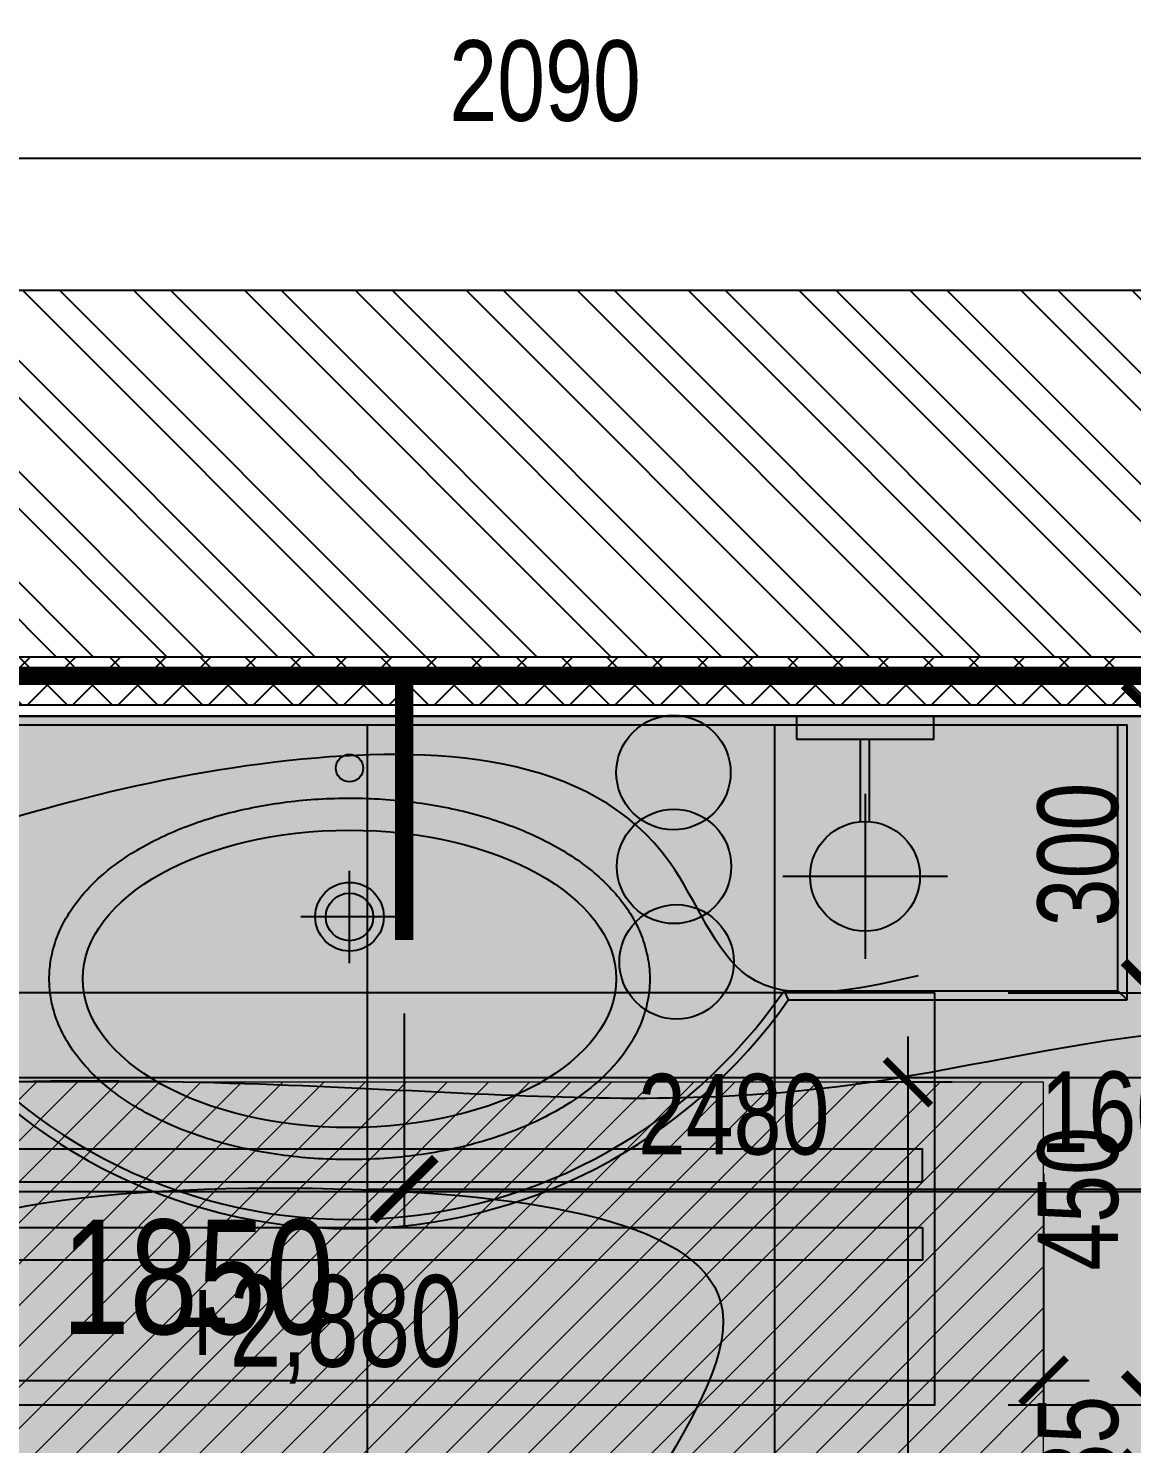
# Model space of a CAD drawing. Header units: metres. Extents: x -577923 to -19598, y 119734 to 247764.
# Drawn here: x -546463 to -545257, y 191328 to 192875 of the extents above; entities that cross this region are included whole.
import ezdxf
from ezdxf.enums import TextEntityAlignment as Align

# ---------------------------------------------------------------- set-up
doc = ezdxf.new("R2010")
doc.units = ezdxf.units.M
doc.linetypes.add('HIDDEN', pattern=[9.524999999999999, 6.35, -3.175])
for name, color, linetype in [('ceiling', 232, 'Continuous'), ('ceiling dim', 4, 'Continuous'), ('dim', 4, 'Continuous'), ('electricity', 61, 'Continuous'), ('floor', 172, 'Continuous'), ('floor hatch', 252, 'Continuous'), ('furniture', 34, 'Continuous'), ('Gypsum_wall', 3, 'Continuous'), ('light', 230, 'Continuous'), ('Marks ceiling', 4, 'Continuous'), ('sanit', 7, 'Continuous'), ('Sanitari', 144, 'Continuous'), ('switch', 61, 'Continuous'), ('wall', 5, 'Continuous')]:
    doc.layers.add(name, color=color, linetype=linetype)
doc.layers.add('Hitting', color=150, linetype='HIDDEN', lineweight=18)
doc.styles.add('KOTE', font='romrust.shx', dxfattribs={"width": 0.8})
doc.dimstyles.new('ayala 50', dxfattribs={"dimscale": 50, "dimtxt": 2.5, "dimasz": 1, "dimexe": 1, "dimexo": 2, "dimgap": 1, "dimtad": 1, "dimdec": 0, "dimzin": 9, "dimdsep": 46, "dimtxsty": 'KOTE', "dimblk": 'ARCHTICK', "dimcen": 0, "dimdle": 1, "dimclrd": 4, "dimclre": 4, "dimclrt": 3, "dimadec": 0, "dimazin": 0, "dimtfac": 0.6666666666666667, "dimtdec": 0, "dimtix": 1, "dimtmove": 2, "dimatfit": 0, "dimfxl": 1, "dimtvp": 1, "dimtolj": 1, "dimarcsym": 0})
doc.dimstyles.new('scale 40', dxfattribs={"dimscale": 40, "dimtxt": 2.2, "dimasz": 1.7, "dimexe": 1, "dimexo": 2, "dimgap": 1, "dimtad": 1, "dimdec": 0, "dimzin": 9, "dimdsep": 46, "dimtxsty": 'KOTE', "dimblk": 'ARCHTICK', "dimcen": 0, "dimdle": 1, "dimclrd": 4, "dimclre": 4, "dimclrt": 3, "dimadec": 0, "dimazin": 0, "dimtfac": 0.6666666666666667, "dimtdec": 0, "dimtix": 1, "dimtmove": 2, "dimatfit": 0, "dimfxl": 1, "dimtvp": 1, "dimtolj": 1, "dimarcsym": 0})
pattern_1 = [(45, (0, 0), (-24.69570433294017, 24.69570433294017), []), (135, (0, 0), (-24.69570433294017, -24.69570433294017), [])]

# ---------------------------------------------------------------- blocks, each defined once
blk = doc.blocks.new('_ArchTick')
at = {"color": 0, "linetype": 'ByBlock', "const_width": 0.15}
blk.add_lwpolyline([(-0.5, -0.5), (0.5, 0.5)], dxfattribs=at)
blk = doc.blocks.new('*D616')
at = {"layer": 'Defpoints', "color": 0, "transparency": 16777216}
for p in [(-544451.7299427688, 192123.2734078206), (-546931.780449108, 191823.273407822), (-544451.7299427688, 191603.7154609665)]:
    blk.add_point(p, dxfattribs=at)
at = {"layer": 'dim', "color": 4, "lineweight": -2, "transparency": 16777216}
for p, q in [((-544451.7299427688, 192043.2734078206), (-544451.7299427688, 191563.7154609665)), ((-546931.780449108, 191743.273407822), (-546931.780449108, 191563.7154609665)), ((-546971.780449108, 191603.7154609665), (-544411.7299427688, 191603.7154609665))]:
    blk.add_line(p, q, dxfattribs=at)
at = {"layer": 'dim', "color": 4, "lineweight": -2, "transparency": 16777216, "xscale": 68, "yscale": 68, "zscale": 68, "rotation": 180}
blk.add_blockref('_ArchTick', (-546931.780449108, 191603.7154609665), dxfattribs=at)
at = {"layer": 'dim', "color": 4, "lineweight": -2, "transparency": 16777216, "xscale": 68, "yscale": 68, "zscale": 68}
blk.add_blockref('_ArchTick', (-544451.7299427688, 191603.7154609665), dxfattribs=at)
at = {"layer": 'dim', "color": 3, "transparency": 16777216, "insert": (-545691.7551959384, 191687.7154609665), "char_height": 88, "attachment_point": 5, "style": 'KOTE'}
blk.add_mtext('\\A1;2480', dxfattribs=at)
blk = doc.blocks.new('*D748')
at = {"layer": 'Defpoints', "color": 0, "transparency": 16777216}
for p in [(-546051.7299427688, 191878.5027478204), (-544451.7299427688, 191878.5027478204), (-544451.7299427688, 191606.3890773161)]:
    blk.add_point(p, dxfattribs=at)
at = {"layer": 'sanit', "color": 4, "lineweight": -2, "transparency": 16777216}
for p, q in [((-546051.7299427688, 191798.5027478204), (-546051.7299427688, 191566.3890773161)), ((-544451.7299427688, 191798.5027478204), (-544451.7299427688, 191566.3890773161)), ((-546091.7299427688, 191606.3890773161), (-544411.7299427688, 191606.3890773161))]:
    blk.add_line(p, q, dxfattribs=at)
at = {"layer": 'sanit', "color": 4, "lineweight": -2, "transparency": 16777216, "xscale": 68, "yscale": 68, "zscale": 68, "rotation": 180}
blk.add_blockref('_ArchTick', (-546051.7299427688, 191606.3890773161), dxfattribs=at)
at = {"layer": 'sanit', "color": 4, "lineweight": -2, "transparency": 16777216, "xscale": 68, "yscale": 68, "zscale": 68}
blk.add_blockref('_ArchTick', (-544451.7299427688, 191606.3890773161), dxfattribs=at)
at = {"layer": 'sanit', "color": 3, "transparency": 16777216, "insert": (-545251.7299427688, 191690.3890773161), "char_height": 88, "attachment_point": 5, "style": 'KOTE'}
blk.add_mtext('\\A1;1600', dxfattribs=at)
blk = doc.blocks.new('wall sconce')
at = {"color": 0}
for p, q in [((-0.5, -11.52086962844987), (-0.5, -2.5)), ((0.5, -11.52086962844623), (0.5, -2.499999999996362)), ((0, -8.5), (0, -26.5)), ((-9, -17.5), (9, -17.5))]:
    blk.add_line(p, q, dxfattribs=at)
blk.add_lwpolyline([(-7.5, -2.5), (7.5, -2.499999999998181), (7.5, 1.818989403545856e-12), (-7.5, 0)], close=True, dxfattribs=at)
blk.add_circle((0, -17.5), 6, dxfattribs=at)
blk = doc.blocks.new('*D851')
at = {"layer": 'ceiling dim', "color": 4, "linetype": 'ByBlock', "lineweight": -2, "transparency": 16777216}
for p, q in [((-545231.0339338058, 191860.7734078214), (-545231.0339338058, 191330.7734078214)), ((-545391.7299427683, 191820.7734078214), (-545191.0339338058, 191820.7734078214)), ((-545391.7299427683, 191370.7734078214), (-545191.0339338058, 191370.7734078214))]:
    blk.add_line(p, q, dxfattribs=at)
at = {"layer": 'Defpoints', "color": 0, "linetype": 'ByBlock', "transparency": 16777216}
for p in [(-545471.7299427683, 191820.7734078214), (-545471.7299427683, 191370.7734078214), (-545231.0339338058, 191370.7734078214)]:
    blk.add_point(p, dxfattribs=at)
at = {"layer": 'ceiling dim', "color": 4, "linetype": 'ByBlock', "lineweight": -2, "transparency": 16777216, "xscale": 68, "yscale": 68, "zscale": 68}
for p, rotation in [((-545231.0339338058, 191820.7734078214), 90), ((-545231.0339338058, 191370.7734078214), 270)]:
    blk.add_blockref('_ArchTick', p, dxfattribs=dict(at, rotation=rotation))
at = {"layer": 'ceiling dim', "color": 3, "linetype": 'ByBlock', "transparency": 16777216, "insert": (-545315.0339338058, 191595.7734078213), "char_height": 88, "attachment_point": 5, "rotation": 90, "style": 'KOTE'}
blk.add_mtext('\\A1;450', dxfattribs=at)
blk = doc.blocks.new('*D852')
at = {"layer": 'ceiling dim', "color": 4, "linetype": 'ByBlock', "lineweight": -2, "transparency": 16777216}
for p, q in [((-545231.0339338058, 191370.7734078214), (-545231.0339338058, 191438.7734078214)), ((-545391.7299427683, 191370.7734078214), (-545191.0339338058, 191370.7734078214)), ((-545231.0339338058, 191370.7734078214), (-545231.0339338058, 191285.7734078214)), ((-545391.7299427683, 191285.7734078214), (-545191.0339338058, 191285.7734078214)), ((-545231.0339338058, 191285.7734078214), (-545231.0339338058, 191217.7734078214))]:
    blk.add_line(p, q, dxfattribs=at)
at = {"layer": 'Defpoints', "color": 0, "linetype": 'ByBlock', "transparency": 16777216}
for p in [(-545471.7299427683, 191370.7734078214), (-545471.7299427683, 191285.7734078214), (-545231.0339338058, 191285.7734078214)]:
    blk.add_point(p, dxfattribs=at)
at = {"layer": 'ceiling dim', "color": 4, "linetype": 'ByBlock', "lineweight": -2, "transparency": 16777216, "xscale": 68, "yscale": 68, "zscale": 68}
for p, rotation in [((-545231.0339338058, 191370.7734078214), 270), ((-545231.0339338058, 191285.7734078214), 90)]:
    blk.add_blockref('_ArchTick', p, dxfattribs=dict(at, rotation=rotation))
at = {"layer": 'ceiling dim', "color": 3, "linetype": 'ByBlock', "transparency": 16777216, "insert": (-545315.0339338058, 191328.2734078213), "char_height": 88, "attachment_point": 5, "rotation": 90, "style": 'KOTE'}
blk.add_mtext('\\A1;85', dxfattribs=at)
blk = doc.blocks.new('*D856')
at = {"layer": 'ceiling dim', "color": 4, "linetype": 'ByBlock', "lineweight": -2, "transparency": 16777216}
for p, q in [((-545231.0339338058, 191780.7734078214), (-545231.0339338058, 192163.2722179211)), ((-545250.3767131026, 192123.2722179211), (-545191.0339338058, 192123.2722179211)), ((-545391.7299427683, 191820.7734078214), (-545191.0339338058, 191820.7734078214))]:
    blk.add_line(p, q, dxfattribs=at)
at = {"layer": 'Defpoints', "color": 0, "linetype": 'ByBlock', "transparency": 16777216}
for p in [(-545330.3767131026, 192123.2722179211), (-545231.0339338058, 192123.2722179211), (-545471.7299427683, 191820.7734078214)]:
    blk.add_point(p, dxfattribs=at)
at = {"layer": 'ceiling dim', "color": 4, "linetype": 'ByBlock', "lineweight": -2, "transparency": 16777216, "xscale": 68, "yscale": 68, "zscale": 68}
for p, rotation in [((-545231.0339338058, 192123.2722179211), 90), ((-545231.0339338058, 191820.7734078214), 270)]:
    blk.add_blockref('_ArchTick', p, dxfattribs=dict(at, rotation=rotation))
at = {"layer": 'ceiling dim', "color": 3, "linetype": 'ByBlock', "transparency": 16777216, "insert": (-545315.0339338058, 191972.0228128711), "char_height": 88, "attachment_point": 5, "rotation": 90, "style": 'KOTE'}
blk.add_mtext('\\A1;300', dxfattribs=at)
blk = doc.blocks.new('1чя')
at = {"true_color": 0xfb041d}
h = blk.add_hatch(color=1, dxfattribs=at)
edge = h.paths.add_edge_path()
edge.add_ellipse((-104.2905397204449, -2.71232754481025), major_axis=(30.05203820040999, 30.05203820040999), ratio=0.9999999999984774, start_angle=314.9999999999564, end_angle=494.9999999999564)
edge.add_ellipse((-104.2905397204449, -2.71232754481025), major_axis=(30.05203820040999, 30.05203820040999), ratio=0.9999999999984774, start_angle=134.9999999999564, end_angle=314.9999999999564)
at = {"true_color": 0xf4ce34}
h = blk.add_hatch(color=40, dxfattribs=at)
edge = h.paths.add_edge_path()
edge.add_ellipse((0, 0), major_axis=(30.05203820040999, 30.05203820040999), ratio=0.9999999999984774, start_angle=314.9999999999564, end_angle=494.9999999999564)
edge.add_ellipse((0, 0), major_axis=(30.05203820040999, 30.05203820040999), ratio=0.9999999999984774, start_angle=134.9999999999564, end_angle=314.9999999999564)
at = {"true_color": 0x229ef7}
h = blk.add_hatch(color=150, dxfattribs=at)
edge = h.paths.add_edge_path()
edge.add_ellipse((102.552935786196, 0.6267204848118126), major_axis=(30.05203820040999, 30.05203820040999), ratio=0.9999999999984774, start_angle=314.9999999999564, end_angle=494.9999999999564)
edge.add_ellipse((102.552935786196, 0.6267204848118126), major_axis=(30.05203820040999, 30.05203820040999), ratio=0.9999999999984774, start_angle=134.9999999999564, end_angle=314.9999999999564)
at = {"color": 0}
for centre in [(0, 0), (102.552935786196, 0.6267204848118126), (-104.2905397204449, -2.71232754481025)]:
    blk.add_ellipse(centre, major_axis=(44.19417382412857, 44.19417382412856), ratio=0.9999999999995247, start_param=5.497787143781901, end_param=11.78097245096149, dxfattribs=at)
blk = doc.blocks.new('*D1189')
at = {"layer": 'Defpoints', "color": 0, "transparency": 16777216}
for p in [(-544851.7298110223, 192733.1773291603), (-546943.9864519963, 192167.3047969831), (-544851.7298110223, 192167.3047969831)]:
    blk.add_point(p, dxfattribs=at)
at = {"layer": 'sanit', "color": 4, "lineweight": -2, "transparency": 16777216}
for p, q in [((-546943.9864519963, 192247.3047969831), (-546943.9864519963, 192773.1773291603)), ((-544851.7298110223, 192247.3047969831), (-544851.7298110223, 192773.1773291603)), ((-546983.9864519963, 192733.1773291603), (-544811.7298110223, 192733.1773291603))]:
    blk.add_line(p, q, dxfattribs=at)
at = {"layer": 'sanit', "color": 4, "lineweight": -2, "transparency": 16777216, "xscale": 68, "yscale": 68, "zscale": 68, "rotation": 180}
blk.add_blockref('_ArchTick', (-546943.9864519963, 192733.1773291603), dxfattribs=at)
at = {"layer": 'sanit', "color": 4, "lineweight": -2, "transparency": 16777216, "xscale": 68, "yscale": 68, "zscale": 68}
blk.add_blockref('_ArchTick', (-544851.7298110223, 192733.1773291603), dxfattribs=at)
at = {"layer": 'sanit', "color": 3, "transparency": 16777216, "insert": (-545897.8581315093, 192817.1773291603), "char_height": 88, "attachment_point": 5, "style": 'KOTE'}
blk.add_mtext('\\A1;2090', dxfattribs=at)
blk = doc.blocks.new('*D1190')
at = {"layer": 'Defpoints', "color": 0, "linetype": 'ByBlock', "transparency": 16777216}
for p in [(-545353.1149971916, 191723.2734078231), (-545501.3049692172, 189673.2734078206), (-545353.1149971902, 189673.2734078206)]:
    blk.add_point(p, dxfattribs=at)
at = {"layer": 'Hitting', "color": 4, "linetype": 'ByBlock', "lineweight": -2, "transparency": 16777216}
for p, q in [((-545501.3049692172, 191773.2734078231), (-545501.3049692172, 189623.2734078206)), ((-545453.1149971916, 191723.2734078231), (-545551.3049692172, 191723.2734078231)), ((-545453.1149971902, 189673.2734078206), (-545551.3049692172, 189673.2734078206))]:
    blk.add_line(p, q, dxfattribs=at)
at = {"layer": 'Hitting', "color": 4, "linetype": 'ByBlock', "lineweight": -2, "transparency": 16777216, "xscale": 50, "yscale": 50, "zscale": 50}
for p, rotation in [((-545501.3049692172, 191723.2734078231), 90), ((-545501.3049692172, 189673.2734078206), 270)]:
    blk.add_blockref('_ArchTick', p, dxfattribs=dict(at, rotation=rotation))
at = {"layer": 'Hitting', "color": 3, "linetype": 'ByBlock', "transparency": 16777216, "insert": (-545613.8049692172, 190698.2734078218), "char_height": 125, "attachment_point": 5, "rotation": 90, "style": 'KOTE'}
blk.add_mtext('\\A1;2050', dxfattribs=at)
blk = doc.blocks.new('*D1192')
at = {"layer": 'Defpoints', "color": 0, "linetype": 'ByBlock', "transparency": 16777216}
for p in [(-547201.8274095636, 191723.2734078221), (-545353.1149971916, 191723.2734078221), (-545353.1149971916, 191397.1657230852)]:
    blk.add_point(p, dxfattribs=at)
at = {"layer": 'Hitting', "color": 4, "linetype": 'ByBlock', "lineweight": -2, "transparency": 16777216}
for p, q in [((-547201.8274095636, 191623.2734078221), (-547201.8274095636, 191347.1657230852)), ((-545353.1149971916, 191623.2734078221), (-545353.1149971916, 191347.1657230852)), ((-547251.8274095636, 191397.1657230852), (-545303.1149971916, 191397.1657230852))]:
    blk.add_line(p, q, dxfattribs=at)
at = {"layer": 'Hitting', "color": 4, "linetype": 'ByBlock', "lineweight": -2, "transparency": 16777216, "xscale": 50, "yscale": 50, "zscale": 50, "rotation": 180}
blk.add_blockref('_ArchTick', (-547201.8274095636, 191397.1657230852), dxfattribs=at)
at = {"layer": 'Hitting', "color": 4, "linetype": 'ByBlock', "lineweight": -2, "transparency": 16777216, "xscale": 50, "yscale": 50, "zscale": 50}
blk.add_blockref('_ArchTick', (-545353.1149971916, 191397.1657230852), dxfattribs=at)
at = {"layer": 'Hitting', "color": 3, "linetype": 'ByBlock', "transparency": 16777216, "insert": (-546277.4712033776, 191509.6657230852), "char_height": 125, "attachment_point": 5, "style": 'KOTE'}
blk.add_mtext('\\A1;1850', dxfattribs=at)

msp = doc.modelspace()

# ---------------------------------------------------------------- hatches: boundary and pattern name
at = {"layer": 'ceiling', "linetype": 'ByBlock', "true_color": 0xa9bcb3}
h = msp.add_hatch(color=253, dxfattribs=at)
h.paths.add_polyline_path([(-545251.7299427688, 190298.2734078205), (-544451.7299427688, 190298.2734078205), (-544451.7299427688, 192123.2734078206), (-546931.7804496735, 192123.2700492344), (-546931.7804496735, 191823.2700492358), (-547521.8274095636, 191823.273407822), (-547521.8274095636, 190298.2734078208), (-546931.7769032242, 190298.2734078205), (-546931.7769032242, 189573.2734078205), (-545251.7299427688, 189573.2734078207)])
h.paths.add_polyline_path([(-546711.7769032248, 190750.7734078214), (-545471.7299427683, 190750.7734078214), (-545471.7299427683, 190300.7734078214), (-546711.7769032248, 190300.7734078214)], flags=16)
h.paths.add_polyline_path([(-546711.7769032248, 191285.7734078214), (-545471.7299427683, 191285.7734078214), (-545471.7299427683, 190835.7734078214), (-546711.7769032248, 190835.7734078214)], flags=16)
h.paths.add_polyline_path([(-545471.7299427683, 191820.7734078214), (-546711.7769032246, 191820.7734078214), (-546711.7769032246, 191370.7734078214), (-545471.7299427683, 191370.7734078214)], flags=16)
at = {"layer": 'floor hatch', "linetype": 'ByBlock', "true_color": 0xe9ece9}
msp.add_hatch(color=254, dxfattribs=at).paths.add_polyline_path([(-547571.8274095635, 189573.273407821), (-547571.8274095634, 190223.2734078212), (-546931.7769032242, 190223.2734078212), (-546931.7769032241, 190298.2734078203), (-547301.8274095636, 190298.2734078203), (-547301.8274095636, 191823.273407822), (-546931.7804491081, 191823.273407822), (-546931.767822878, 192123.2734078206), (-544451.7299427688, 192123.2734078206), (-544451.7299427688, 190298.2734078205), (-545251.7299427688, 190298.2734078205), (-545251.7299427688, 190223.2734078211), (-544451.7299427688, 190223.2734078205), (-544451.7299427687, 189573.2734078207), (-545751.7299427688, 189573.2734078202), (-545751.7299427688, 189553.273397617), (-546581.780449108, 189553.273397617), (-546581.780449108, 189573.2734078201)])
at = {"layer": 'furniture', "linetype": 'ByBlock'}
h = msp.add_hatch(color=254, dxfattribs=at)
edge = h.paths.add_edge_path(flags=16)
edge.add_ellipse((-546111.5862636552, 191836.2025009239), major_axis=(-291.375, 2.376209813398645e-11), ratio=0.5577005577005577, start_angle=0, end_angle=360)
edge = h.paths.add_edge_path()
edge.add_line((-545261.7682437432, 191813.2734078209), (-545261.7682437435, 192113.2734078204))
edge.add_line((-545261.7682437435, 192113.2734078204), (-546921.7682437435, 192113.2734078208))
edge.add_line((-546921.7682437435, 192113.2734078208), (-546921.7682437435, 191813.2734078209))
edge.add_line((-546921.7682437435, 191813.2734078209), (-546591.4988273818, 191813.2734078209))
edge.add_arc((-546111.7682437435, 192148.5460179948), 585.276990843459, 214.9488091938803, 325.0511908061197)
edge.add_line((-545632.0376601052, 191813.2734078209), (-545261.7682437432, 191813.2734078209))
edge = h.paths.add_edge_path(flags=16)
edge.add_arc((-546111.5862636553, 192066.519591078), 15, 0, 360)
at = {"layer": 'furniture', "linetype": 'ByBlock', "true_color": 0xdbd3c7}
h = msp.add_hatch(color=254, dxfattribs=at)
edge = h.paths.add_edge_path()
edge.add_ellipse((-546111.5862636552, 191836.2025009239), major_axis=(-291.375, 2.376209813398645e-11), ratio=0.5577005577005577, start_angle=0, end_angle=360)
at = {"layer": 'Gypsum_wall'}
h = msp.add_hatch(dxfattribs=at)
h.set_pattern_fill('ANSI37', color=0, scale=11, style=0)
h.set_pattern_definition(pattern_1)
h.paths.add_polyline_path([(-544439.2299427688, 192135.7734078206), (-544439.2299427688, 192188.2734078206), (-547571.8274095636, 192188.2734078206), (-547571.8274095636, 192135.7734078206)])
h = msp.add_hatch(dxfattribs=at)
h.set_pattern_fill('ANSI37', color=256, scale=11, style=0)
h.set_pattern_definition(pattern_1)
h.paths.add_polyline_path([(-546944.2804491081, 192188.2734078206), (-546944.2804491081, 192135.7734078206), (-543814.6574954537, 192135.7734078206), (-543739.6580875719, 192135.7734078206), (-539579.6574954535, 192135.7734078206), (-539579.6574954535, 191940.7734078205), (-538999.6574954535, 191940.7734078205), (-538999.6574954535, 190815.7734078206), (-538872.1574954535, 190815.7734078205), (-538872.1574954535, 191978.2734078205), (-539542.1574954535, 191978.2734078205), (-539542.1574954535, 192188.2734078206)])
at = {"layer": 'Hitting', "linetype": 'ByBlock', "true_color": 0xf44d0b}
h = msp.add_hatch(dxfattribs=at)
h.set_pattern_fill('ANSI31', color=20, scale=10, style=0)
h.set_pattern_definition([(45, (0, 0), (-22.45064030267288, 22.45064030267288), [])])
edge = h.paths.add_edge_path()
edge.add_line((-546851.7769032243, 191723.2734078221), (-547201.8274095636, 191723.2734078221))
edge.add_line((-547201.8274095636, 191723.2734078221), (-547201.8274095636, 190398.2734078208))
edge.add_line((-547201.8274095636, 190398.2734078208), (-546851.7823042553, 190398.2734078208))
edge.add_line((-546851.7823042553, 190398.2734078208), (-546851.7823042553, 189673.2734078206))
edge.add_line((-546851.7823042553, 189673.2734078206), (-545353.1149971902, 189673.2734078206))
edge.add_line((-545353.1149971902, 189673.2734078206), (-545353.1149971916, 191723.2734078231))
edge.add_line((-545353.1149971916, 191723.2734078231), (-547201.8274095636, 191723.2734078221))
at = {"layer": 'wall'}
h = msp.add_hatch(dxfattribs=at)
h.set_pattern_fill('ANSI32', color=4, scale=9, angle=90, style=0)
h.set_pattern_definition([(135, (0, 0), (-60.6167288172168, -60.61672881721678), []), (135, (2.474470499514978e-15, 40.41117000000001), (-60.6167288172168, -60.61672881721678), [])])
h.paths.add_polyline_path([(-538872.1574954535, 190803.2734078205), (-538372.1574954534, 190803.2734078205), (-538372.1574954535, 192588.2734078206), (-554332.1574954535, 192588.2734078206), (-554332.1574954535, 192188.2734078206), (-539542.1574954535, 192188.2734078206), (-539542.1574954535, 192378.2734078205), (-538732.1574954535, 192378.2734078205), (-538732.1574954535, 191978.2734078205), (-538872.1574954535, 191978.2734078205)])

# ---------------------------------------------------------------- linework, layer by layer
at = {"layer": 'ceiling'}
msp.add_lwpolyline([(-545251.7299427688, 190298.2734078205), (-544451.7299427688, 190298.2734078205), (-544451.7299427688, 192123.2734078206), (-546931.7804496735, 192123.2700492344), (-546931.7804496735, 191823.2700492358), (-547521.8274095636, 191823.273407822), (-547521.8274095636, 190298.2734078208), (-546931.7769032242, 190298.2734078205), (-546931.7769032242, 190298.2734078205), (-546931.7769032242, 189573.2734078205), (-545251.7299427688, 189573.2734078207), (-545251.7299427688, 190298.2734078205)], dxfattribs=at)
msp.add_lwpolyline([(-545471.7299427683, 191820.7734078214), (-546711.7769032246, 191820.7734078214), (-546711.7769032246, 191370.7734078214), (-545471.7299427683, 191370.7734078214)], close=True, dxfattribs=at)
at = {"layer": 'electricity', "color": 20, "true_color": 0xff5e29}
msp.add_spline([(-545490.1727222429, 191839.4366944164), (-545676.5785867011, 191839.4366944164), (-545761.4123412136, 191963.2734078207), (-546177.349098295, 192074.7233259831), (-546635.3558074387, 191963.55147642)], degree=3, dxfattribs=at)
at = {"layer": 'electricity', "color": 53, "true_color": 0xdec33b}
msp.add_spline([(-546515.6028622368, 189220.9417393272), (-545519.3248434261, 189840.868308478), (-545614.2299408377, 189935.7734058896), (-546022.0642001707, 189826.4945454556), (-546569.2769032243, 189935.7734078204), (-546965.8170909162, 190464.7985078157), (-547226.8269098081, 190598.273493784), (-546981.6425281565, 191219.1300752144), (-547226.828297905, 191523.2733218588), (-546476.864004558, 191724.2256486133), (-545537.1263057583, 191724.2256486133), (-544851.7316694262, 191723.2728661239), (-544690.3496673942, 191561.8908640918), (-544927.6497528258, 191150.8750594837), (-544851.7302813292, 190698.2734078205)], degree=3, dxfattribs=at)
at = {"layer": 'electricity', "color": 150, "true_color": 0x229ef7}
msp.add_spline([(-546515.6028622368, 189220.9417393272), (-546271.1989479294, 189644.2617364763), (-546627.1574954531, 189923.2734078206), (-546483.6024908816, 190459.0279785627), (-546627.1574954533, 190698.2734078213), (-546481.0065290953, 191243.7162398443), (-546627.1574954531, 191473.2734078221), (-546128.6268213458, 191606.8542993513), (-545703.8734898197, 191473.2734078221), (-545887.7823872452, 191026.1240376966), (-545703.8734898197, 190698.2734078213), (-545616.5937147364, 190372.5408527913)], degree=3, dxfattribs=at)
at = {"layer": 'floor', "linetype": 'ByBlock'}
msp.add_lwpolyline([(-547571.8274095635, 189573.273407821), (-547571.8274095634, 190223.2734078212), (-546931.7769032242, 190223.2734078212), (-546931.7769032241, 190298.2734078203), (-547301.8274095636, 190298.2734078203), (-547301.8274095636, 191823.273407822), (-546931.7804491081, 191823.273407822), (-546931.767822878, 192123.2734078206), (-544451.7299427688, 192123.2734078206), (-544451.7299427688, 190298.2734078205), (-545251.7299427688, 190298.2734078205), (-545251.7299427688, 190223.2734078211), (-544451.7299427688, 190223.2734078205), (-544451.7299427687, 189573.2734078207), (-545751.7299427688, 189573.2734078202), (-545751.7299427688, 189553.273397617), (-546581.780449108, 189553.273397617), (-546581.780449108, 189573.2734078201), (-547571.8274095635, 189573.273407821)], dxfattribs=at)
at = {"layer": 'floor hatch', "color": 8, "linetype": 'ByBlock'}
for p, q in [((-546091.7534229964, 189553.273397617), (-546091.7534229964, 192113.2734078206)), ((-545646.7534229964, 189553.273397617), (-545646.7534229964, 192113.2734078206)), ((-547291.8274095636, 191728.2734078211), (-544461.7299427688, 191728.2734078211))]:
    msp.add_line(p, q, dxfattribs=at)
at = {"layer": 'Gypsum_wall', "color": 4}
msp.add_lwpolyline([(-547571.8274095636, 192135.7734078206), (-544439.2299427688, 192135.7734078206)], dxfattribs=at)
at = {"layer": 'Gypsum_wall'}
msp.add_lwpolyline([(-547571.8274095636, 192123.2734078206), (-544451.7299427688, 192123.2734078206)], dxfattribs=at)
at = {"layer": 'Hitting', "color": 20, "linetype": 'ByBlock', "true_color": 0xf44d0b}
msp.add_lwpolyline([(-546851.7769032243, 191723.2734078221), (-547201.8274095636, 191723.2734078221), (-547201.8274095636, 190398.2734078208), (-546851.7823042553, 190398.2734078208), (-546851.7823042553, 189673.2734078206), (-545353.1149971902, 189673.2734078206), (-545353.1149971916, 191723.2734078231), (-547201.8274095636, 191723.2734078221)], dxfattribs=at)
at = {"layer": 'light', "color": 61}
for points in [[(-545485.4658160507, 191614.4196912531), (-545485.4658160508, 191650.1436938889), (-546695.4658160508, 191650.1436938875), (-546695.4658160507, 191614.4196912517)], [(-545485.4658160507, 191564.419691252), (-545485.4658160507, 191528.6956886162), (-546695.4658160507, 191528.695688616), (-546695.4658160507, 191564.4196912518)]]:
    msp.add_lwpolyline(points, close=True, dxfattribs=at)
at = {"layer": 'sanit', "color": 34, "true_color": 0x9e4e15, "const_width": 20}
for points in [[(-546943.9864519963, 192167.3047969831), (-546943.9864519963, 192167.3047969831), (-546051.7299427686, 192167.3047969831), (-546051.7299427688, 191878.5027478204)], [(-546165.5154926364, 192167.3047969831), (-544851.7298110223, 192167.3047969831), (-544851.7298110224, 191827.2732720835)]]:
    msp.add_lwpolyline(points, dxfattribs=at)
at = {"layer": 'Sanitari', "color": 30}
for p, q in [((-545271.7682437432, 191823.2734078209), (-545271.7682437431, 192113.2734078204)), ((-545636.70465255, 191823.2734078209), (-545632.0376601052, 191813.2734078209)), ((-545271.7682437432, 191823.2734078209), (-545261.7682437432, 191813.2734078209))]:
    msp.add_line(p, q, dxfattribs=at)
at = {"layer": 'Sanitari', "color": 30, "linetype": 'ByBlock'}
for p, q in [((-546111.5862636552, 191853.2734078202), (-546111.5862636552, 191954.4086715856)), ((-546058.4902501784, 191903.8410397029), (-546164.6822771321, 191903.8410397029))]:
    msp.add_line(p, q, dxfattribs=at)
at = {"layer": 'Sanitari'}
msp.add_lwpolyline([(-545261.7682437432, 191813.2734078209), (-545261.7682437435, 192113.2734078204), (-546921.7682437435, 192113.2734078208), (-546921.7682437435, 191813.2734078209), (-546591.4988273818, 191813.2734078209, 0.521134964490902), (-545632.0376601052, 191813.2734078209), (-545261.7682437432, 191813.2734078209)], format="xyb", dxfattribs=at)
at = {"layer": 'Sanitari', "color": 30}
msp.add_lwpolyline([(-546921.7682437435, 191823.2734078209), (-546586.2934124543, 191823.2734078209, 0.5265660762545222), (-545636.70465255, 191823.2734078209), (-545271.7682437432, 191823.2734078209)], format="xyb", dxfattribs=at)
at = {"layer": 'Sanitari'}
for centre, radius in [((-546111.5862636553, 192066.519591078), 15), ((-546111.5862636555, 191904.0703797029), 37.5), ((-546111.5862636555, 191903.8410397029), 26)]:
    msp.add_circle(centre, radius, dxfattribs=at)
at = {"layer": 'Sanitari', "color": 0, "linetype": 'ByBlock'}
msp.add_ellipse((-546111.5862636552, 191836.2025009239), major_axis=(-291.375, 2.376209813398645e-11), ratio=0.5577005577005577, dxfattribs=at)
at = {"layer": 'Sanitari', "color": 30, "linetype": 'ByBlock'}
msp.add_open_spline([(-546439.7112636552, 191836.2025009239), (-546439.7112636552, 191830.1840365409), (-546439.271636018, 191824.1658318079), (-546437.5290940914, 191812.2287000936), (-546436.2264750772, 191806.3101726204), (-546432.8018107726, 191794.6577355042), (-546430.6801816784, 191788.9239585987), (-546425.6778084206, 191777.7035187793), (-546422.7974076066, 191772.2167509034), (-546414.7557316481, 191758.9033829296), (-546409.1703764915, 191751.2532115902), (-546396.652901519, 191736.6559068138), (-546389.720759517, 191729.7074134928), (-546374.6721621179, 191716.5341008388), (-546366.5552168209, 191710.3086083459), (-546340.5906074415, 191692.7066197092), (-546321.160189211, 191682.438423406), (-546279.1236530485, 191665.0030901989), (-546256.5137974177, 191657.8389176393), (-546209.2339056515, 191646.7982588157), (-546184.5650713572, 191642.9243026153), (-546134.4067774273, 191638.5932965959), (-546108.9199759782, 191638.1371839986), (-546058.4206622372, 191640.6594811537), (-546033.4109331669, 191643.6373514999), (-545985.1299709532, 191652.9279798563), (-545961.8605340382, 191659.2386300112), (-545918.2198343324, 191675.0171269747), (-545897.8466828221, 191684.4817421087), (-545866.3797775925, 191703.2179981181), (-545854.3058671561, 191711.7500756006), (-545834.7787327726, 191728.3637296528), (-545826.8858755113, 191736.1745647234), (-545812.820769496, 191752.6883511301), (-545806.6485408872, 191761.3938100447), (-545797.5293246392, 191777.4545745675), (-545794.1662672574, 191784.6436578948), (-545788.7489433367, 191799.385057345), (-545786.6960692678, 191806.9373484832), (-545784.0085516007, 191822.2405562126), (-545783.3750736645, 191829.990244878), (-545783.5663653865, 191845.4769464168), (-545784.3910380915, 191853.2121593565), (-545787.44985519, 191868.4609716455), (-545789.6827343811, 191875.9734938035), (-545795.442604075, 191890.6182378894), (-545798.9682527994, 191897.7505729863), (-545807.1752001772, 191911.5415319722), (-545811.8558193485, 191918.2008915704), (-545822.243504378, 191931.0023766698), (-545827.9505043001, 191937.1452040953), (-545840.2815021559, 191948.8962173062), (-545846.905707187, 191954.5048233831), (-545868.9470965763, 191971.2232289097), (-545885.8250825088, 191981.3714432513), (-545922.5208425993, 191999.1009210402), (-545942.3427887188, 192006.6809132753), (-545984.0994850042, 192019.1321160736), (-546006.0342840694, 192024.0013309842), (-546051.0953029306, 192030.9049868865), (-546074.2200730992, 192032.938337018), (-546120.6747726575, 192034.1101796239), (-546144.0028581665, 192033.2484956499), (-546189.8659363393, 192028.6549288266), (-546212.3992378062, 192024.9237535191), (-546255.7176284223, 192014.6926780943), (-546276.5019487246, 192008.1944429457), (-546315.4510182228, 191992.572152985), (-546333.6178377181, 191983.4501370199), (-546362.372982571, 191965.3273274051), (-546373.7182881865, 191956.8779899165), (-546392.0962306412, 191940.4520925128), (-546399.537619314, 191932.7207342953), (-546412.7581074025, 191916.4209067699), (-546418.5369472329, 191907.8501115819), (-546427.100585198, 191891.9462939439), (-546430.263538125, 191884.7585298618), (-546435.2848848405, 191870.0438665533), (-546437.1419068128, 191862.5171365374), (-546439.2366084391, 191848.7080139898), (-546439.7112636552, 191842.4554143203), (-546439.7112636552, 191836.2025009239)], degree=3, knots=[0, 0, 0, 0, 0.08123208546024704, 0.08123208546024704, 0.1624641709204941, 0.1624641709204941, 0.2436962563807411, 0.2436962563807411, 0.3249283418409882, 0.3249283418409882, 0.4460878804705721, 0.4460878804705721, 0.567247419100156, 0.567247419100156, 0.6884069577297398, 0.6884069577297398, 0.9313344985822604, 0.9313344985822604, 1.174262039434781, 1.174262039434781, 1.417189580287302, 1.417189580287302, 1.660117121139822, 1.660117121139822, 1.903044661992343, 1.903044661992343, 2.145972202844864, 2.145972202844864, 2.388899743697384, 2.388899743697384, 2.561358880863779, 2.561358880863779, 2.69814091171033, 2.69814091171033, 2.834922942556882, 2.834922942556882, 2.939442382158102, 2.939442382158102, 3.043961821759321, 3.043961821759321, 3.148481261360541, 3.148481261360541, 3.253000700961761, 3.253000700961761, 3.35752014056298, 3.35752014056298, 3.4620395801642, 3.4620395801642, 3.56655901976542, 3.56655901976542, 3.671078459366639, 3.671078459366639, 3.775597898967859, 3.775597898967859, 3.998495559842091, 3.998495559842091, 4.221393220716323, 4.221393220716323, 4.444290881590556, 4.444290881590556, 4.667188542464788, 4.667188542464788, 4.89008620333902, 4.89008620333902, 5.112983864213253, 5.112983864213253, 5.335881525087485, 5.335881525087485, 5.558779185961717, 5.558779185961717, 5.725321682555559, 5.725321682555559, 5.858386651300602, 5.858386651300602, 5.991451620045646, 5.991451620045646, 6.095120224737565, 6.095120224737565, 6.198788829429485, 6.198788829429485, 6.283185307179586, 6.283185307179586, 6.283185307179586, 6.283185307179586], dxfattribs=at)
at = {"layer": 'wall', "linetype": 'ByBlock'}
msp.add_lwpolyline([(-538872.1574954535, 190803.2734078205), (-538372.1574954534, 190803.2734078205), (-538372.1574954535, 192588.2734078206), (-554332.1574954535, 192588.2734078206), (-554332.1574954535, 192188.2734078206), (-539542.1574954535, 192188.2734078206), (-539542.1574954535, 192378.2734078205), (-538732.1574954535, 192378.2734078205), (-538732.1574954535, 191978.2734078205), (-538872.1574954535, 191978.2734078205), (-538872.1574954535, 190803.2734078205)], dxfattribs=at)

# ---------------------------------------------------------------- block references
at = {"layer": 'light', "color": 61, "xscale": 10, "yscale": 10, "zscale": 10}
msp.add_blockref('wall sconce', (-545548.1510592485, 192123.2704506648), dxfattribs=at)
at = {"layer": 'switch', "rotation": 90}
msp.add_blockref('1чя', (-545756.9007090261, 191959.0833216336), dxfattribs=at)

# ---------------------------------------------------------------- texts
at = {"layer": 'Marks ceiling', "style": 'KOTE', "width": 0.7576}
msp.add_text('+2,880', height=100, dxfattribs=at).set_placement((-546145.3155070203, 191462.4834203867), align=Align.MIDDLE_CENTER)

# ---------------------------------------------------------------- dimensions: what is measured, and where the dimension line sits
at = {"layer": 'ceiling dim', "color": 1, "linetype": 'ByBlock'}
dim = msp.add_linear_dim(base=(-545231.0339338058, 192123.2722179211), p1=(-545471.7299427683, 191820.7734078214), p2=(-545330.3767131026, 192123.2722179211), angle=90, dimstyle='scale 40', override={"dimrnd": 5}, dxfattribs=at)
dim.commit()
dim.dimension.update_dxf_attribs({"geometry": '*D856', "text_midpoint": (-545315.0339338058, 191972.0228128711)})
for base, p1, p2, picture, middle in [((-545231.0339338058, 191370.7734078214), (-545471.7299427683, 191820.7734078214), (-545471.7299427683, 191370.7734078214), '*D851', (-545315.0339338058, 191595.7734078213)), ((-545231.0339338058, 191285.7734078214), (-545471.7299427683, 191370.7734078214), (-545471.7299427683, 191285.7734078214), '*D852', (-545315.0339338058, 191328.2734078213))]:
    dim = msp.add_linear_dim(base=base, p1=p1, p2=p2, angle=90, dimstyle='scale 40', dxfattribs=at)
    dim.commit()
    dim.dimension.update_dxf_attribs({"geometry": picture, "text_midpoint": middle})
at = {"layer": 'dim'}
dim = msp.add_linear_dim(base=(-544451.7299427688, 191603.7154609665), p1=(-546931.780449108, 191823.273407822), p2=(-544451.7299427688, 192123.2734078206), dimstyle='scale 40', dxfattribs=at)
dim.commit()
dim.dimension.update_dxf_attribs({"geometry": '*D616', "text_midpoint": (-545691.7551959384, 191687.7154609665)})
at = {"layer": 'Hitting', "color": 20, "linetype": 'ByBlock', "true_color": 0xf44d0b}
dim = msp.add_linear_dim(base=(-545501.3049692172, 189673.2734078206), p1=(-545353.1149971916, 191723.2734078231), p2=(-545353.1149971902, 189673.2734078206), angle=90, dimstyle='ayala 50', dxfattribs=at)
dim.commit()
dim.dimension.update_dxf_attribs({"geometry": '*D1190', "text_midpoint": (-545613.8049692172, 190698.2734078218)})
dim = msp.add_linear_dim(base=(-545353.1149971916, 191397.1657230852), p1=(-547201.8274095636, 191723.2734078221), p2=(-545353.1149971916, 191723.2734078221), dimstyle='ayala 50', override={"dimrnd": 5}, dxfattribs=at)
dim.commit()
dim.dimension.update_dxf_attribs({"geometry": '*D1192', "text_midpoint": (-546277.4712033776, 191509.6657230852)})
at = {"layer": 'sanit'}
dim = msp.add_linear_dim(base=(-544851.7298110223, 192733.1773291603), p1=(-546943.9864519963, 192167.3047969831), p2=(-544851.7298110223, 192167.3047969831), dimstyle='scale 40', override={"dimrnd": 5}, dxfattribs=at)
dim.commit()
dim.dimension.update_dxf_attribs({"geometry": '*D1189', "text_midpoint": (-545897.8581315093, 192817.1773291603)})
dim = msp.add_linear_dim(base=(-544451.7299427688, 191606.3890773161), p1=(-546051.7299427688, 191878.5027478204), p2=(-544451.7299427688, 191878.5027478204), dimstyle='scale 40', dxfattribs=at)
dim.commit()
dim.dimension.update_dxf_attribs({"geometry": '*D748', "text_midpoint": (-545251.7299427688, 191690.3890773161)})

doc.saveas('drawing.dxf')
